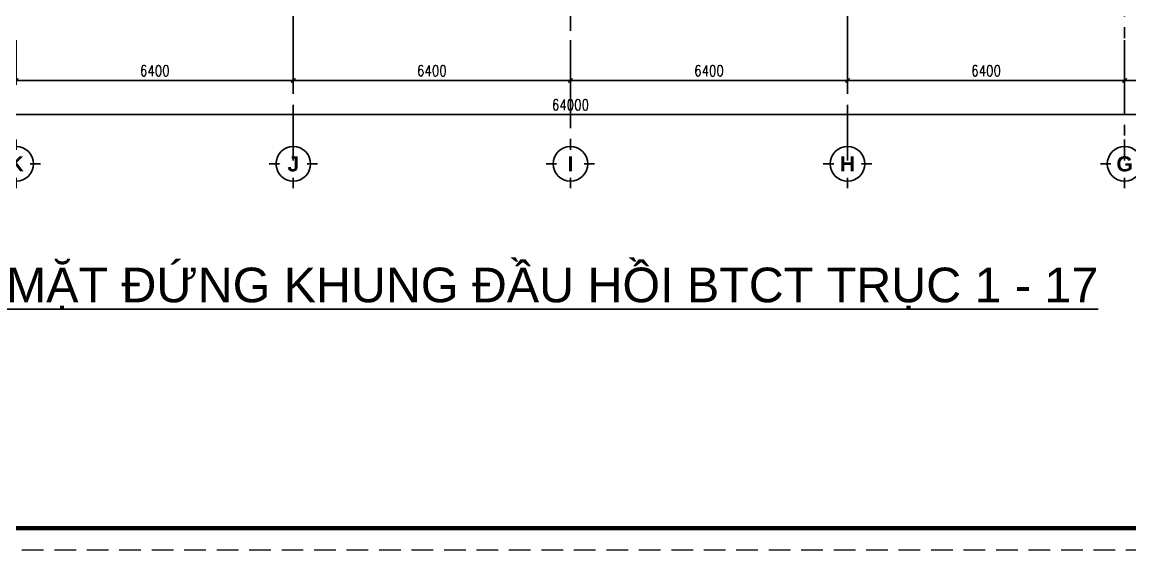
# Model space of a CAD drawing. Header units: millimetres. Extents: x 651127 to 1529722, y 768575 to 1021311.
# Drawn here: x 1026610 to 1052193, y 831541 to 843727 of the extents above; entities that cross this region are included whole.
import ezdxf
from ezdxf.enums import TextEntityAlignment as Align

# ---------------------------------------------------------------- set-up
doc = ezdxf.new("R2010")
doc.units = ezdxf.units.MM
doc.header["$LTSCALE"] = 1000
doc.header["$MEASUREMENT"] = 0
doc.linetypes.add('CENTER2', pattern=[1.125, 0.75, -0.125, 0.125, -0.125])
doc.linetypes.add('HIDDEN', pattern=[0.375, 0.25, -0.125])
doc.layers.get('DEFPOINTS').update_dxf_attribs({"color": 8, "lineweight": 9})
for name, color, linetype in [('CHU VN', 7, 'Continuous'), ('KHUNG TEN', 7, 'Continuous'), ('KICH THUOC', 147, 'Continuous'), ('KY HIEU', 40, 'Continuous'), ('TRUC', 8, 'CENTER2')]:
    doc.layers.add(name, color=color, linetype=linetype)
doc.styles.add('CHU 350-HB', font='VNI-Helve-Bold.TTF')
doc.styles.add('CHU KT', font='romans.shx', dxfattribs={"width": 0.8})
doc.styles.add('Helve-Condense', font='VNI-Helve.TTF')
doc.dimstyles.new('TL100', dxfattribs={"dimscale": 100, "dimtxt": 2.5, "dimasz": 1, "dimexe": 1, "dimexo": 1.5, "dimgap": 1, "dimtad": 1, "dimdec": 0, "dimzin": 0, "dimdsep": 46, "dimtxsty": 'CHU KT', "dimblk": 'ARCHTICK', "dimcen": 1.5, "dimdle": 1, "dimclrd": 256, "dimclre": 256, "dimclrt": 7, "dimadec": 0, "dimazin": 0, "dimtfac": 1, "dimtdec": 0, "dimtix": 1, "dimtmove": 2, "dimatfit": 3, "dimfxl": 1, "dimtolj": 1, "dimtzin": 0, "dimarcsym": 0})

# ---------------------------------------------------------------- blocks, each defined once
blk = doc.blocks.new('_ARCHTICK')
at = {"color": 0, "linetype": 'ByBlock', "const_width": 0.3}
blk.add_lwpolyline([(-0.5, -0.5), (0.5, 0.5)], dxfattribs=at)
blk = doc.blocks.new('*D1212')
at = {"layer": 'DEFPOINTS', "color": 0}
for p in [(1045673, 843458), (1052073, 843458), (1052073, 842380)]:
    blk.add_point(p, dxfattribs=at)
at = {"layer": 'KICH THUOC', "lineweight": -2}
for p, q in [((1045673, 843308), (1045673, 842280)), ((1052073, 843308), (1052073, 842280)), ((1045573, 842380), (1052173, 842380))]:
    blk.add_line(p, q, dxfattribs=at)
at = {"layer": 'KICH THUOC', "lineweight": -2, "xscale": 100, "yscale": 100, "zscale": 100, "rotation": 180}
blk.add_blockref('_ARCHTICK', (1045673, 842380), dxfattribs=at)
at = {"layer": 'KICH THUOC', "lineweight": -2, "xscale": 100, "yscale": 100, "zscale": 100}
blk.add_blockref('_ARCHTICK', (1052073, 842380), dxfattribs=at)
at = {"layer": 'KICH THUOC', "color": 7, "insert": (1048873, 842605), "char_height": 250, "attachment_point": 5, "style": 'CHU KT'}
blk.add_mtext('\\A1;6400', dxfattribs=at)
blk = doc.blocks.new('*D1213')
at = {"layer": 'DEFPOINTS', "color": 0}
for p in [(1052073, 843458), (1058473, 843458), (1052073, 842380)]:
    blk.add_point(p, dxfattribs=at)
at = {"layer": 'KICH THUOC', "lineweight": -2}
for p, q in [((1052073, 843308), (1052073, 842280)), ((1058473, 843308), (1058473, 842280)), ((1058573, 842380), (1051973, 842380))]:
    blk.add_line(p, q, dxfattribs=at)
at = {"layer": 'KICH THUOC', "lineweight": -2, "xscale": 100, "yscale": 100, "zscale": 100, "rotation": 180}
blk.add_blockref('_ARCHTICK', (1052073, 842380), dxfattribs=at)
at = {"layer": 'KICH THUOC', "lineweight": -2, "xscale": 100, "yscale": 100, "zscale": 100}
blk.add_blockref('_ARCHTICK', (1058473, 842380), dxfattribs=at)
at = {"layer": 'KICH THUOC', "color": 7, "insert": (1055273, 842605), "char_height": 250, "attachment_point": 5, "style": 'CHU KT'}
blk.add_mtext('\\A1;6400', dxfattribs=at)
blk = doc.blocks.new('*D1215')
at = {"layer": 'DEFPOINTS', "color": 0}
for p in [(1007273, 842481), (1071273, 842481), (1007273, 841592)]:
    blk.add_point(p, dxfattribs=at)
at = {"layer": 'KICH THUOC', "lineweight": -2}
for p, q in [((1007273, 842331), (1007273, 841492)), ((1071273, 842331), (1071273, 841492)), ((1071373, 841592), (1007173, 841592))]:
    blk.add_line(p, q, dxfattribs=at)
at = {"layer": 'KICH THUOC', "lineweight": -2, "xscale": 100, "yscale": 100, "zscale": 100, "rotation": 180}
blk.add_blockref('_ARCHTICK', (1007273, 841592), dxfattribs=at)
at = {"layer": 'KICH THUOC', "lineweight": -2, "xscale": 100, "yscale": 100, "zscale": 100}
blk.add_blockref('_ARCHTICK', (1071273, 841592), dxfattribs=at)
at = {"layer": 'KICH THUOC', "color": 7, "insert": (1039273, 841817), "char_height": 250, "attachment_point": 5, "style": 'CHU KT'}
blk.add_mtext('\\A1;64000', dxfattribs=at)
blk = doc.blocks.new('*D1217')
at = {"layer": 'DEFPOINTS', "color": 0}
for p in [(1026473, 843458), (1032873, 843458), (1032873, 842380)]:
    blk.add_point(p, dxfattribs=at)
at = {"layer": 'KICH THUOC', "lineweight": -2}
for p, q in [((1026473, 843308), (1026473, 842280)), ((1032873, 843308), (1032873, 842280)), ((1026373, 842380), (1032973, 842380))]:
    blk.add_line(p, q, dxfattribs=at)
at = {"layer": 'KICH THUOC', "lineweight": -2, "xscale": 100, "yscale": 100, "zscale": 100, "rotation": 180}
blk.add_blockref('_ARCHTICK', (1026473, 842380), dxfattribs=at)
at = {"layer": 'KICH THUOC', "lineweight": -2, "xscale": 100, "yscale": 100, "zscale": 100}
blk.add_blockref('_ARCHTICK', (1032873, 842380), dxfattribs=at)
at = {"layer": 'KICH THUOC', "color": 7, "insert": (1029673, 842605), "char_height": 250, "attachment_point": 5, "style": 'CHU KT'}
blk.add_mtext('\\A1;6400', dxfattribs=at)
blk = doc.blocks.new('*D1218')
at = {"layer": 'DEFPOINTS', "color": 0}
for p in [(1032873, 843458), (1039273, 843458), (1039273, 842380)]:
    blk.add_point(p, dxfattribs=at)
at = {"layer": 'KICH THUOC', "lineweight": -2}
for p, q in [((1032873, 843308), (1032873, 842280)), ((1039273, 843308), (1039273, 842280)), ((1032773, 842380), (1039373, 842380))]:
    blk.add_line(p, q, dxfattribs=at)
at = {"layer": 'KICH THUOC', "lineweight": -2, "xscale": 100, "yscale": 100, "zscale": 100, "rotation": 180}
blk.add_blockref('_ARCHTICK', (1032873, 842380), dxfattribs=at)
at = {"layer": 'KICH THUOC', "lineweight": -2, "xscale": 100, "yscale": 100, "zscale": 100}
blk.add_blockref('_ARCHTICK', (1039273, 842380), dxfattribs=at)
at = {"layer": 'KICH THUOC', "color": 7, "insert": (1036073, 842605), "char_height": 250, "attachment_point": 5, "style": 'CHU KT'}
blk.add_mtext('\\A1;6400', dxfattribs=at)
blk = doc.blocks.new('*D1219')
at = {"layer": 'DEFPOINTS', "color": 0}
for p in [(1039273, 843458), (1045673, 843458), (1045673, 842380)]:
    blk.add_point(p, dxfattribs=at)
at = {"layer": 'KICH THUOC', "lineweight": -2}
for p, q in [((1039273, 843308), (1039273, 842280)), ((1045673, 843308), (1045673, 842280)), ((1039173, 842380), (1045773, 842380))]:
    blk.add_line(p, q, dxfattribs=at)
at = {"layer": 'KICH THUOC', "lineweight": -2, "xscale": 100, "yscale": 100, "zscale": 100, "rotation": 180}
blk.add_blockref('_ARCHTICK', (1039273, 842380), dxfattribs=at)
at = {"layer": 'KICH THUOC', "lineweight": -2, "xscale": 100, "yscale": 100, "zscale": 100}
blk.add_blockref('_ARCHTICK', (1045673, 842380), dxfattribs=at)
at = {"layer": 'KICH THUOC', "color": 7, "insert": (1042473, 842605), "char_height": 250, "attachment_point": 5, "style": 'CHU KT'}
blk.add_mtext('\\A1;6400', dxfattribs=at)
blk = doc.blocks.new('TRUC')
for p, q in [((0, 320), (0, 560)), ((-320, 0), (-560, 0)), ((320, 0), (560, 0)), ((0, -320), (0, -560))]:
    blk.add_line(p, q)
blk.add_circle((0, 0), 400)
at = {"linetype": 'Continuous', "style": 'CHU 350-HB'}
blk.add_attdef('2', text='', height=350, dxfattribs=at).set_placement((0, 0), align=Align.MIDDLE_CENTER)

msp = doc.modelspace()

# ---------------------------------------------------------------- linework, layer by layer
at = {"layer": 'DEFPOINTS', "linetype": 'HIDDEN', "ltscale": 2}
msp.add_lwpolyline([(1000353.7, 831540.9), (1084453.7, 831540.9), (1084453.7, 890940.9), (1000353.7, 890940.9)], close=True, dxfattribs=at)
at = {"layer": 'KHUNG TEN', "const_width": 100}
msp.add_lwpolyline([(1002353.7, 832040.9), (1083953.7, 832040.9), (1083953.7, 890440.9), (1002353.7, 890440.9)], close=True, dxfattribs=at)
at = {"layer": 'TRUC', "ltscale": 2}
for p, q in [((1039272.5, 858528.9), (1039272.5, 840532.9)), ((1032872.5, 857568.9), (1032872.5, 840532.9)), ((1045672.5, 857568.9), (1045672.5, 840532.9)), ((1052072.5, 856608.9), (1052072.5, 840532.9))]:
    msp.add_line(p, q, dxfattribs=at)

# ---------------------------------------------------------------- block references
at = {"layer": 'KY HIEU', "linetype": 'CENTER2'}
for p, values in [((1026472.5, 840455.4), {'2': 'K'}), ((1032872.5, 840455.4), {'2': 'J'}), ((1039272.5, 840455.4), {'2': 'I'}), ((1045672.5, 840455.4), {'2': 'H'}), ((1052072.5, 840455.4), {'2': 'G'})]:
    msp.add_blockref('TRUC', p, dxfattribs=at).add_auto_attribs(values)

# ---------------------------------------------------------------- texts
at = {"layer": 'CHU VN', "style": 'Helve-Condense'}
msp.add_text('%%UMAËT ÑÖÙNG KHUNG ÑAÀU HOÀI BTCT TRUÏC 1 - 17', height=800, dxfattribs=at).set_placement((1038849.2, 837690.6), align=Align.MIDDLE)

# ---------------------------------------------------------------- dimensions: what is measured, and where the dimension line sits
at = {"layer": 'KICH THUOC'}
for base, p1, p2, picture, middle in [((1032872.5, 842380), (1026472.5, 843457.7), (1032872.5, 843457.7), '*D1217', (1029672.5, 842605)), ((1039272.5, 842380), (1032872.5, 843457.7), (1039272.5, 843457.7), '*D1218', (1036072.5, 842605)), ((1045672.5, 842380), (1039272.5, 843457.7), (1045672.5, 843457.7), '*D1219', (1042472.5, 842605)), ((1052072.5, 842380), (1045672.5, 843457.7), (1052072.5, 843457.7), '*D1212', (1048872.5, 842605))]:
    dim = msp.add_linear_dim(base=base, p1=p1, p2=p2, dimstyle='TL100', dxfattribs=at)
    dim.commit()
    dim.dimension.update_dxf_attribs({"geometry": picture, "text_midpoint": middle})
for base, p1, p2, picture, middle in [((1052072.5, 842380), (1058472.5, 843457.7), (1052072.5, 843457.7), '*D1213', (1055272.5, 842605)), ((1007272.5, 841591.6), (1071272.5, 842481.3), (1007272.5, 842481.3), '*D1215', (1039272.5, 841816.6))]:
    dim = msp.add_linear_dim(base=base, p1=p1, p2=p2, angle=180, dimstyle='TL100', dxfattribs=at)
    dim.commit()
    dim.dimension.update_dxf_attribs({"geometry": picture, "text_midpoint": middle})

doc.saveas('drawing.dxf')
